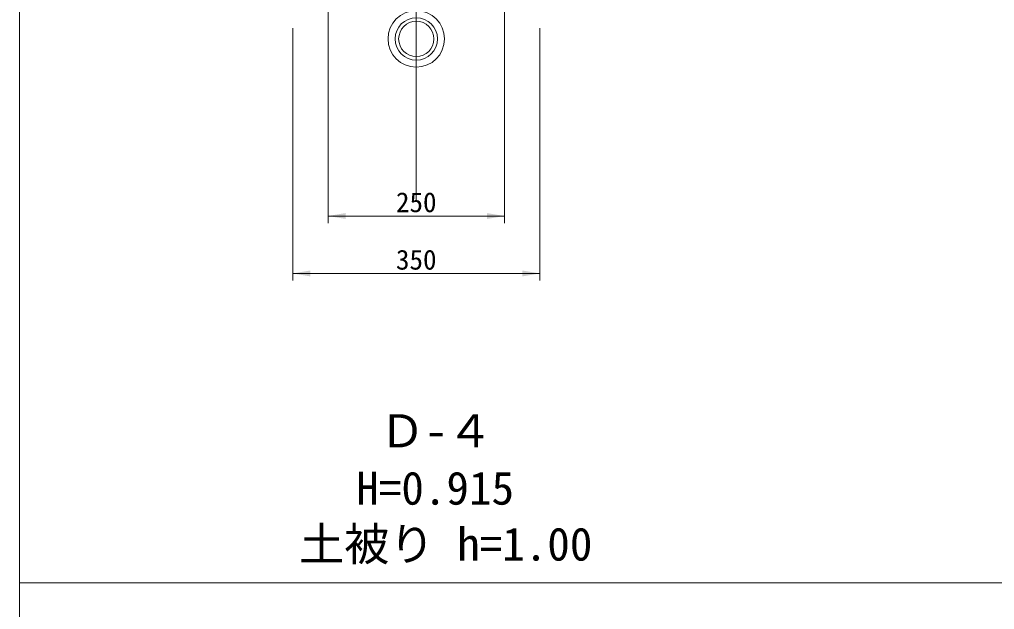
# Model space of a CAD drawing. Units: millimetres, scale not verified. Extents: x -6861 to 6861, y -3554 to 3095.
# Drawn here: x 1261 to 2642, y 1183 to 2018 of the extents above; entities that cross this region are included whole.
import ezdxf
from ezdxf.enums import TextEntityAlignment as Align

# ---------------------------------------------------------------- set-up
doc = ezdxf.new("R2010")
doc.units = ezdxf.units.MM
doc.header["$LTSCALE"] = 20
for name, color, linetype, lineweight in [('0-3_TEMP', 3, 'Continuous', 18), ('0-4_細線', 7, 'Continuous', 18), ('0-6_寸法', 1, 'Continuous', 18), ('0-9_枠線', 6, 'Continuous', 18)]:
    doc.layers.add(name, color=color, linetype=linetype, lineweight=lineweight)
doc.layers.add('0-7_注釈', color=1, linetype='Continuous')
doc.styles.add('ＭＳ ゴシック', font='')
doc.styles.get('ＭＳ ゴシック').set_extended_font_data('MS Gothic')

msp = doc.modelspace()

# ---------------------------------------------------------------- linework, layer by layer
at = {"layer": '0-3_TEMP'}
for p, q in [((1822.8, 2351.31), (1822.8, 1768)), ((1822.8, 1761.28), (1822.8, 2224.28)), ((1260.93, 1220.78), (6860.93, 1220.78))]:
    msp.add_line(p, q, dxfattribs=at)
at = {"layer": '0-4_細線'}
for radius in [40, 30, 25]:
    msp.add_circle((1822.8, 1990.78), radius, dxfattribs=at)
at = {"layer": '0-6_寸法'}
for p, q in [((1697.8, 2184.79), (1697.8, 1730)), ((1947.8, 2184.79), (1947.8, 1730)), ((1647.8, 2005.78), (1647.8, 1648.68)), ((1997.8, 2005.78), (1997.8, 1648.68)), ((1697.8, 1740), (1947.8, 1740)), ((1647.8, 1658.68), (1997.8, 1658.68))]:
    msp.add_line(p, q, dxfattribs=at)
for points in [[(1722.8, 1744.16), (1697.8, 1740), (1722.8, 1735.83)], [(1922.8, 1744.16), (1947.8, 1740), (1922.8, 1735.83)], [(1672.8, 1662.85), (1647.8, 1658.68), (1672.8, 1654.51)], [(1972.8, 1662.85), (1997.8, 1658.68), (1972.8, 1654.51)]]:
    msp.add_solid(points, dxfattribs=at)
at = {"layer": '0-9_枠線'}
msp.add_line((1260.93, 3094.96), (1260.93, -705.04), dxfattribs=at)

# ---------------------------------------------------------------- texts
at = {"layer": '0-6_寸法', "style": 'ＭＳ ゴシック'}
for s, p in [('250', (1794, 1736.96)), ('350', (1794, 1655.64))]:
    msp.add_text(s, height=28.15, dxfattribs=at).set_placement(p, align=Align.BOTTOM_LEFT)
at = {"layer": '0-7_注釈', "style": 'ＭＳ ゴシック'}
for s, p in [('Ｄ-４', (1770.97, 1398.24)), ('H=0.915', (1737.8, 1317.16)), ('土被り h=1.00', (1656.72, 1237.92))]:
    msp.add_text(s, height=46.92, dxfattribs=at).set_placement(p, align=Align.BOTTOM_LEFT)

doc.saveas('drawing.dxf')
